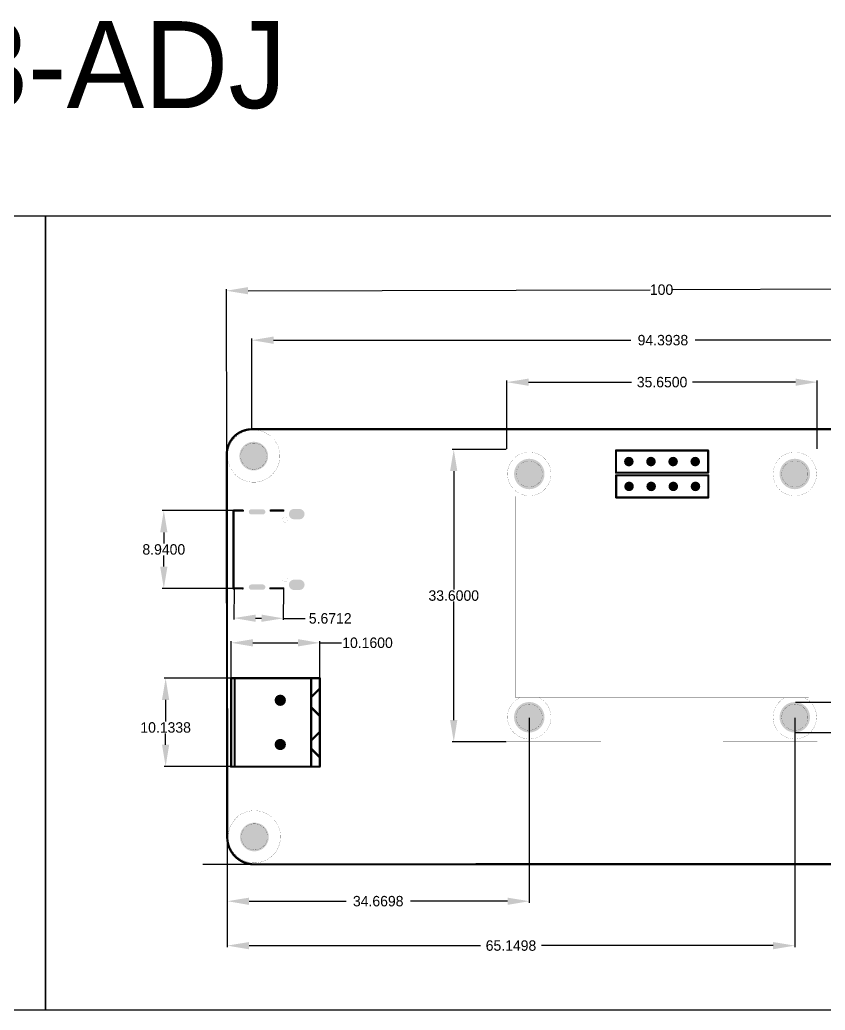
# Model space of a CAD drawing. Header units: inches. Extents: x -321 to 314, y 1 to 115.
# Drawn here: x 163.7 to 256.2, y 1.2 to 115 of the extents above; entities that cross this region are included whole.
import ezdxf

# ---------------------------------------------------------------- set-up
doc = ezdxf.new("R2010")
doc.units = ezdxf.units.IN
for name, color, linetype in [('Mechanical1', 6, 'Continuous'), ('PadHoleLayer', 156, 'Continuous'), ('TopOverlay', 2, 'Continuous')]:
    doc.layers.add(name, color=color, linetype=linetype)
doc.dimstyles.get("Standard").update_dxf_attribs({"dimtxt": 0.18, "dimasz": 0.18, "dimexe": 0.18, "dimexo": 0.0625, "dimgap": 0.09, "dimtad": 0, "dimtih": 1, "dimtoh": 1, "dimdec": 4, "dimzin": 0, "dimdsep": 46, "dimtxsty": 'Standard', "dimcen": 0.09, "dimadec": 0, "dimazin": 0, "dimtfac": 1, "dimtdec": 4, "dimtofl": 0, "dimtmove": 0, "dimatfit": 3, "dimfxl": 1, "dimtolj": 1, "dimtzin": 0, "dimarcsym": 0})

# ---------------------------------------------------------------- blocks, each defined once
blk = doc.blocks.new('KH_2_54FH_1X4P_H8_5_32')
at = {"layer": 'PadHoleLayer'}
h = blk.add_hatch(color=156, dxfattribs=at)
edge = h.paths.add_edge_path()
edge.add_arc((0, 0.03), 0.55, 0, 360)
h = blk.add_hatch(color=156, dxfattribs=at)
edge = h.paths.add_edge_path()
edge.add_arc((2.54, 0.03), 0.55, 0, 360)
h = blk.add_hatch(color=156, dxfattribs=at)
edge = h.paths.add_edge_path()
edge.add_arc((5.08, 0.03), 0.55, 0, 360)
h = blk.add_hatch(color=156, dxfattribs=at)
edge = h.paths.add_edge_path()
edge.add_arc((7.62, 0.03), 0.55, 0, 360)
at = {"layer": 'TopOverlay'}
for points in [[(-1.48, 1.3, 0.254, 0.254, 0), (-1.48, -1.24, 0.254, 0.254, 0)], [(9.1, 1.3, 0.254, 0.254, 0), (-1.48, 1.3, 0.254, 0.254, 0)], [(9.1, 1.3, 0.254, 0.254, 0), (9.1, -1.24, 0.254, 0.254, 0)], [(9.1, -1.24, 0.254, 0.254, 0), (-1.48, -1.24, 0.254, 0.254, 0)]]:
    blk.add_lwpolyline(points, format="xyseb", dxfattribs=at)
for points in [[(-1.54, 1.3, 0.127, 0.127, 1), (-1.42, 1.3, 0.127, 0.127, 1)], [(-1.54, 1.3, 0.127, 0.127, 1), (-1.42, 1.3, 0.127, 0.127, 1)], [(9.04, 1.3, 0.127, 0.127, 1), (9.16, 1.3, 0.127, 0.127, 1)], [(9.04, 1.3, 0.127, 0.127, 1), (9.16, 1.3, 0.127, 0.127, 1)], [(-1.54, -1.24, 0.127, 0.127, 1), (-1.42, -1.24, 0.127, 0.127, 1)], [(-1.54, -1.24, 0.127, 0.127, 1), (-1.42, -1.24, 0.127, 0.127, 1)], [(9.04, -1.24, 0.127, 0.127, 1), (9.16, -1.24, 0.127, 0.127, 1)], [(9.04, -1.24, 0.127, 0.127, 1), (9.16, -1.24, 0.127, 0.127, 1)]]:
    blk.add_lwpolyline(points, format="xyseb", close=True, dxfattribs=at)
blk = doc.blocks.new('WJ500V_5_08_2P_34')
at = {"layer": 'PadHoleLayer'}
h = blk.add_hatch(color=156, dxfattribs=at)
edge = h.paths.add_edge_path()
edge.add_arc((-2.35, -0.62), 0.65, 0, 360)
h = blk.add_hatch(color=156, dxfattribs=at)
edge = h.paths.add_edge_path()
edge.add_arc((2.73, -0.62), 0.65, 0, 360)
at = {"layer": 'TopOverlay'}
for points in [[(-4.89, 5.02, 0.254, 0.254, 0), (-4.89, -5.14, 0.254, 0.254, 0)], [(-4.88, 4.62, 0.254, 0.254, 0), (5.27, 4.62, 0.254, 0.254, 0)], [(-4.87, 5.01, 0.254, 0.254, 0), (5.27, 5.01, 0.254, 0.254, 0)], [(5.27, 5.01, 0.254, 0.254, 0), (5.27, -5.15, 0.254, 0.254, 0)], [(-4.85, -4.16, 0.254, 0.254, 0), (5.27, -4.16, 0.254, 0.254, 0)], [(-2.82, -4.16, 0.254, 0.254, 0), (-3.78, -5.12, 0.254, 0.254, 0)], [(-1.89, -4.16, 0.254, 0.254, 0), (-0.93, -5.12, 0.254, 0.254, 0)], [(1.9, -4.18, 0.254, 0.254, 0), (0.94, -5.14, 0.254, 0.254, 0)], [(3.09, -4.18, 0.254, 0.254, 0), (4.05, -5.14, 0.254, 0.254, 0)], [(-4.87, -5.15, 0.254, 0.254, 0), (5.27, -5.15, 0.254, 0.254, 0)]]:
    blk.add_lwpolyline(points, format="xyseb", dxfattribs=at)
for points in [[(-4.96, 5.02, 0.127, 0.127, 1), (-4.83, 5.02, 0.127, 0.127, 1)], [(-4.94, 4.62, 0.127, 0.127, 1), (-4.81, 4.62, 0.127, 0.127, 1)], [(-4.93, 5.01, 0.127, 0.127, 1), (-4.8, 5.01, 0.127, 0.127, 1)], [(5.2, 5.01, 0.127, 0.127, 1), (5.33, 5.01, 0.127, 0.127, 1)], [(5.2, 5.01, 0.127, 0.127, 1), (5.33, 5.01, 0.127, 0.127, 1)], [(5.2, 4.62, 0.127, 0.127, 1), (5.33, 4.62, 0.127, 0.127, 1)], [(-4.91, -4.16, 0.127, 0.127, 1), (-4.79, -4.16, 0.127, 0.127, 1)], [(-2.89, -4.16, 0.127, 0.127, 1), (-2.76, -4.16, 0.127, 0.127, 1)], [(-1.96, -4.16, 0.127, 0.127, 1), (-1.83, -4.16, 0.127, 0.127, 1)], [(1.83, -4.18, 0.127, 0.127, 1), (1.96, -4.18, 0.127, 0.127, 1)], [(3.02, -4.18, 0.127, 0.127, 1), (3.15, -4.18, 0.127, 0.127, 1)], [(5.2, -4.16, 0.127, 0.127, 1), (5.33, -4.16, 0.127, 0.127, 1)], [(-4.96, -5.14, 0.127, 0.127, 1), (-4.83, -5.14, 0.127, 0.127, 1)], [(-4.93, -5.15, 0.127, 0.127, 1), (-4.8, -5.15, 0.127, 0.127, 1)], [(-3.85, -5.12, 0.127, 0.127, 1), (-3.72, -5.12, 0.127, 0.127, 1)], [(-1, -5.12, 0.127, 0.127, 1), (-0.87, -5.12, 0.127, 0.127, 1)], [(0.87, -5.14, 0.127, 0.127, 1), (1, -5.14, 0.127, 0.127, 1)], [(3.98, -5.14, 0.127, 0.127, 1), (4.11, -5.14, 0.127, 0.127, 1)], [(5.2, -5.15, 0.127, 0.127, 1), (5.33, -5.15, 0.127, 0.127, 1)], [(5.2, -5.15, 0.127, 0.127, 1), (5.33, -5.15, 0.127, 0.127, 1)]]:
    blk.add_lwpolyline(points, format="xyseb", close=True, dxfattribs=at)
blk = doc.blocks.new('TYPE_C_24P_QT_143_36')
at = {"layer": 'PadHoleLayer'}
h = blk.add_hatch(color=156, dxfattribs=at)
edge = h.paths.add_edge_path()
edge.add_arc((-4.06, 3.26), 0.6, 180, 360)
edge.add_line((-3.46, 3.26), (-3.46, 3.86))
edge.add_arc((-4.06, 3.86), 0.6, 0, 180)
edge.add_line((-4.66, 3.86), (-4.66, 3.26))
h = blk.add_hatch(color=156, dxfattribs=at)
edge = h.paths.add_edge_path()
edge.add_arc((4.06, 3.26), 0.6, 180, 360)
edge.add_line((4.66, 3.26), (4.66, 3.86))
edge.add_arc((4.06, 3.86), 0.6, 0, 180)
edge.add_line((3.46, 3.86), (3.46, 3.26))
h = blk.add_hatch(color=156, dxfattribs=at)
edge = h.paths.add_edge_path()
edge.add_arc((-4.32, -1.64), 0.3, 180, 360)
edge.add_line((-4.02, -1.64), (-4.02, -0.34))
edge.add_arc((-4.32, -0.34), 0.3, 0, 180)
edge.add_line((-4.62, -0.34), (-4.62, -1.64))
h = blk.add_hatch(color=156, dxfattribs=at)
edge = h.paths.add_edge_path()
edge.add_arc((4.32, -1.64), 0.3, 180, 360)
edge.add_line((4.62, -1.64), (4.62, -0.34))
edge.add_arc((4.32, -0.34), 0.3, 0, 180)
edge.add_line((4.02, -0.34), (4.02, -1.64))
at = {"layer": 'Mechanical1'}
for points in [[(-3.12, 2.21, 0.00508, 0.00508, 1), (-3.67, 2.21, 0.00508, 0.00508, 1)], [(3.68, 2.21, 0.00508, 0.00508, 1), (3.13, 2.21, 0.00508, 0.00508, 1)], [(-3.67, 2.21, 0.00254, 0.00254, 1), (-3.67, 2.21, 0.00254, 0.00254, 1)], [(-3.12, 2.21, 0.00254, 0.00254, 1), (-3.12, 2.21, 0.00254, 0.00254, 1)], [(3.13, 2.21, 0.00254, 0.00254, 1), (3.13, 2.21, 0.00254, 0.00254, 1)], [(3.68, 2.21, 0.00254, 0.00254, 1), (3.68, 2.21, 0.00254, 0.00254, 1)]]:
    blk.add_lwpolyline(points, format="xyseb", close=True, dxfattribs=at)
at = {"layer": 'TopOverlay'}
for points in [[(-4.47, 0.56, 0.254, 0.254, 0), (-4.47, 2.03, 0.254, 0.254, 0)], [(4.47, 0.53, 0.254, 0.254, 0), (4.47, 2.03, 0.254, 0.254, 0)], [(-4.47, -3.7, 0.254, 0.254, 0), (-4.47, -2.62, 0.254, 0.254, 0)], [(4.47, -3.7, 0.254, 0.254, 0), (4.47, -2.64, 0.254, 0.254, 0)], [(4.47, -3.7, 0.254, 0.254, 0), (-4.47, -3.7, 0.254, 0.254, 0)]]:
    blk.add_lwpolyline(points, format="xyseb", dxfattribs=at)
for points in [[(-4.53, 2.03, 0.127, 0.127, 1), (-4.41, 2.03, 0.127, 0.127, 1)], [(4.41, 2.03, 0.127, 0.127, 1), (4.53, 2.03, 0.127, 0.127, 1)], [(-4.53, 0.56, 0.127, 0.127, 1), (-4.41, 0.56, 0.127, 0.127, 1)], [(4.41, 0.53, 0.127, 0.127, 1), (4.53, 0.53, 0.127, 0.127, 1)], [(-4.53, -2.62, 0.127, 0.127, 1), (-4.4, -2.62, 0.127, 0.127, 1)], [(4.41, -2.64, 0.127, 0.127, 1), (4.54, -2.64, 0.127, 0.127, 1)], [(-4.53, -3.7, 0.127, 0.127, 1), (-4.4, -3.7, 0.127, 0.127, 1)], [(-4.53, -3.7, 0.127, 0.127, 1), (-4.4, -3.7, 0.127, 0.127, 1)], [(4.41, -3.7, 0.127, 0.127, 1), (4.54, -3.7, 0.127, 0.127, 1)], [(4.41, -3.7, 0.127, 0.127, 1), (4.54, -3.7, 0.127, 0.127, 1)]]:
    blk.add_lwpolyline(points, format="xyseb", close=True, dxfattribs=at)
blk = doc.blocks.new('KH_2_54FH_1X4P_H8_5_63')
at = {"layer": 'PadHoleLayer'}
h = blk.add_hatch(color=156, dxfattribs=at)
edge = h.paths.add_edge_path()
edge.add_arc((0, 0.03), 0.55, 0, 360)
h = blk.add_hatch(color=156, dxfattribs=at)
edge = h.paths.add_edge_path()
edge.add_arc((2.54, 0.03), 0.55, 0, 360)
h = blk.add_hatch(color=156, dxfattribs=at)
edge = h.paths.add_edge_path()
edge.add_arc((5.08, 0.03), 0.55, 0, 360)
h = blk.add_hatch(color=156, dxfattribs=at)
edge = h.paths.add_edge_path()
edge.add_arc((7.62, 0.03), 0.55, 0, 360)
at = {"layer": 'TopOverlay'}
for points in [[(9.1, 1.3, 0.254, 0.254, 0), (-1.48, 1.3, 0.254, 0.254, 0)], [(-1.48, 1.3, 0.254, 0.254, 0), (-1.48, -1.24, 0.254, 0.254, 0)], [(9.1, 1.3, 0.254, 0.254, 0), (9.1, -1.24, 0.254, 0.254, 0)], [(9.1, -1.24, 0.254, 0.254, 0), (-1.48, -1.24, 0.254, 0.254, 0)]]:
    blk.add_lwpolyline(points, format="xyseb", dxfattribs=at)
for points in [[(-1.54, 1.3, 0.127, 0.127, 1), (-1.42, 1.3, 0.127, 0.127, 1)], [(-1.54, 1.3, 0.127, 0.127, 1), (-1.42, 1.3, 0.127, 0.127, 1)], [(9.04, 1.3, 0.127, 0.127, 1), (9.16, 1.3, 0.127, 0.127, 1)], [(9.04, 1.3, 0.127, 0.127, 1), (9.16, 1.3, 0.127, 0.127, 1)], [(-1.54, -1.24, 0.127, 0.127, 1), (-1.42, -1.24, 0.127, 0.127, 1)], [(-1.54, -1.24, 0.127, 0.127, 1), (-1.42, -1.24, 0.127, 0.127, 1)], [(9.04, -1.24, 0.127, 0.127, 1), (9.16, -1.24, 0.127, 0.127, 1)], [(9.04, -1.24, 0.127, 0.127, 1), (9.16, -1.24, 0.127, 0.127, 1)]]:
    blk.add_lwpolyline(points, format="xyseb", close=True, dxfattribs=at)
blk = doc.blocks.new('*D126')
at = {"color": 0, "lineweight": -2, "ltscale": 5, "transparency": 16777216}
for p, q in [((219.6, 65.69), (219.6, 73.53)), ((222.1, 73.35), (233.94, 73.35)), ((252.75, 73.35), (240.92, 73.35)), ((255.25, 65.69), (255.25, 73.53))]:
    blk.add_line(p, q, dxfattribs=at)
at = {"color": 0, "ltscale": 5, "transparency": 16777216}
for points in [[(222.1, 73.76), (222.1, 72.93), (219.6, 73.35)], [(252.75, 73.76), (252.75, 72.93), (255.25, 73.35)]]:
    blk.add_solid(points, dxfattribs=at)
at = {"layer": 'Defpoints', "color": 0, "ltscale": 5, "transparency": 16777216}
for p in [(255.25, 73.35), (219.6, 65.63), (255.25, 65.63)]:
    blk.add_point(p, dxfattribs=at)
at = {"color": 0, "ltscale": 5, "transparency": 16777216, "insert": (237.43, 73.35), "char_height": 1.2, "attachment_point": 5}
blk.add_mtext('\\A1;35.6500', dxfattribs=at)
blk = doc.blocks.new('*D127')
at = {"color": 0, "lineweight": -2, "ltscale": 5, "transparency": 16777216}
for p, q in [((219.54, 65.63), (213.34, 65.63)), ((213.52, 63.13), (213.52, 49.52)), ((213.52, 34.53), (213.52, 48.14)), ((219.54, 32.03), (213.34, 32.03))]:
    blk.add_line(p, q, dxfattribs=at)
at = {"color": 0, "ltscale": 5, "transparency": 16777216}
for points in [[(213.1, 63.13), (213.93, 63.13), (213.52, 65.63)], [(213.1, 34.53), (213.93, 34.53), (213.52, 32.03)]]:
    blk.add_solid(points, dxfattribs=at)
at = {"layer": 'Defpoints', "color": 0, "ltscale": 5, "transparency": 16777216}
for p in [(213.52, 65.63), (219.6, 65.63), (219.6, 32.03)]:
    blk.add_point(p, dxfattribs=at)
at = {"color": 0, "ltscale": 5, "transparency": 16777216, "insert": (213.52, 48.83), "char_height": 1.2, "attachment_point": 5}
blk.add_mtext('\\A1;33.6000', dxfattribs=at)
blk = doc.blocks.new('*D128')
at = {"color": 0, "lineweight": -2, "ltscale": 5, "transparency": 16777216}
for p, q in [((190.34, 68), (190.34, 78.35)), ((192.84, 78.17), (233.84, 78.17)), ((282.23, 78.18), (241.22, 78.17)), ((284.73, 68.01), (284.73, 78.36))]:
    blk.add_line(p, q, dxfattribs=at)
at = {"color": 0, "ltscale": 5, "transparency": 16777216}
for points in [[(192.84, 78.59), (192.84, 77.75), (190.34, 78.17)], [(282.23, 78.59), (282.23, 77.76), (284.73, 78.18)]]:
    blk.add_solid(points, dxfattribs=at)
at = {"layer": 'Defpoints', "color": 0, "ltscale": 5, "transparency": 16777216}
for p in [(284.73, 78.18), (190.34, 67.94), (284.73, 67.95)]:
    blk.add_point(p, dxfattribs=at)
at = {"color": 0, "ltscale": 5, "transparency": 16777216, "insert": (237.53, 78.17), "char_height": 1.2, "attachment_point": 5}
blk.add_mtext('\\A1;94.3938', dxfattribs=at)
blk = doc.blocks.new('*D129')
at = {"color": 0, "lineweight": -2, "ltscale": 5, "transparency": 16777216}
for p, q in [((287.37, 65.37), (287.32, 84.27)), ((187.47, 65.13), (187.42, 84.03)), ((189.92, 83.85), (236.08, 83.96)), ((284.82, 84.08), (238.66, 83.97))]:
    blk.add_line(p, q, dxfattribs=at)
at = {"color": 0, "ltscale": 5, "transparency": 16777216}
for points in [[(189.92, 84.27), (189.92, 83.44), (187.42, 83.85)], [(284.82, 84.5), (284.82, 83.67), (287.32, 84.09)]]:
    blk.add_solid(points, dxfattribs=at)
at = {"layer": 'Defpoints', "color": 0, "ltscale": 5, "transparency": 16777216}
for p in [(187.42, 83.85), (187.47, 65.07), (287.37, 65.31)]:
    blk.add_point(p, dxfattribs=at)
at = {"color": 0, "ltscale": 5, "transparency": 16777216, "insert": (237.37, 83.97), "char_height": 1.2, "attachment_point": 5}
blk.add_mtext('\\A1;100', dxfattribs=at)
blk = doc.blocks.new('*D137')
at = {"color": 0, "lineweight": -2, "transparency": 16777216}
for p, q in [((187.97, 39.41), (187.97, 43.59)), ((190.47, 43.41), (195.63, 43.41)), ((198.13, 39.41), (198.13, 43.59)), ((198.13, 43.41), (200.63, 43.41))]:
    blk.add_line(p, q, dxfattribs=at)
at = {"color": 0, "transparency": 16777216}
for points in [[(190.47, 43.83), (190.47, 42.99), (187.97, 43.41)], [(195.63, 43.83), (195.63, 42.99), (198.13, 43.41)]]:
    blk.add_solid(points, dxfattribs=at)
at = {"layer": 'Defpoints', "color": 0, "transparency": 16777216}
for p in [(198.13, 43.41), (187.97, 39.35), (198.13, 39.35)]:
    blk.add_point(p, dxfattribs=at)
at = {"color": 0, "transparency": 16777216, "insert": (203.62, 43.41), "char_height": 1.2, "attachment_point": 5}
blk.add_mtext('\\A1;10.1600', dxfattribs=at)
blk = doc.blocks.new('*D138')
at = {"color": 0, "lineweight": -2, "transparency": 16777216}
for p, q in [((188.3, 49.62), (188.28, 46.07)), ((193.97, 49.6), (193.95, 46.04)), ((190.78, 46.24), (191.45, 46.24)), ((193.95, 46.22), (196.45, 46.21))]:
    blk.add_line(p, q, dxfattribs=at)
at = {"color": 0, "transparency": 16777216}
for points in [[(190.78, 46.65), (190.78, 45.82), (188.28, 46.25)], [(191.46, 46.65), (191.45, 45.82), (193.95, 46.22)]]:
    blk.add_solid(points, dxfattribs=at)
at = {"layer": 'Defpoints', "color": 0, "transparency": 16777216}
for p in [(188.3, 49.69), (193.97, 49.66), (193.95, 46.22)]:
    blk.add_point(p, dxfattribs=at)
at = {"color": 0, "transparency": 16777216, "insert": (199.34, 46.21), "char_height": 1.2, "attachment_point": 5}
blk.add_mtext('\\A1;5.6712', dxfattribs=at)
blk = doc.blocks.new('*D139')
at = {"color": 0, "lineweight": -2, "ltscale": 5, "transparency": 16777216}
for p, q in [((188.18, 58.6), (180.06, 58.6)), ((180.24, 56.1), (180.24, 54.82)), ((180.24, 52.16), (180.24, 53.44)), ((188.18, 49.66), (180.06, 49.66))]:
    blk.add_line(p, q, dxfattribs=at)
at = {"color": 0, "ltscale": 5, "transparency": 16777216}
for points in [[(179.82, 56.1), (180.66, 56.1), (180.24, 58.6)], [(179.82, 52.16), (180.66, 52.16), (180.24, 49.66)]]:
    blk.add_solid(points, dxfattribs=at)
at = {"layer": 'Defpoints', "color": 0, "ltscale": 5, "transparency": 16777216}
for p in [(180.24, 58.6), (188.24, 58.6), (188.24, 49.66)]:
    blk.add_point(p, dxfattribs=at)
at = {"color": 0, "ltscale": 5, "transparency": 16777216, "insert": (180.24, 54.13), "char_height": 1.2, "attachment_point": 5}
blk.add_mtext('\\A1;8.9400', dxfattribs=at)
blk = doc.blocks.new('*D140')
at = {"color": 0, "lineweight": -2, "ltscale": 5, "transparency": 16777216}
for p, q in [((222.19, 34.8), (222.19, 13.55)), ((187.52, 17.9), (187.52, 13.55)), ((190.02, 13.73), (201.16, 13.73)), ((219.69, 13.73), (208.54, 13.73))]:
    blk.add_line(p, q, dxfattribs=at)
at = {"color": 0, "ltscale": 5, "transparency": 16777216}
for points in [[(190.02, 14.14), (190.02, 13.31), (187.52, 13.73)], [(219.69, 14.14), (219.69, 13.31), (222.19, 13.73)]]:
    blk.add_solid(points, dxfattribs=at)
at = {"layer": 'Defpoints', "color": 0, "ltscale": 5, "transparency": 16777216}
for p in [(222.19, 34.86), (187.52, 17.96), (222.19, 13.73)]:
    blk.add_point(p, dxfattribs=at)
at = {"color": 0, "ltscale": 5, "transparency": 16777216, "insert": (204.85, 13.73), "char_height": 1.2, "attachment_point": 5}
blk.add_mtext('\\A1;34.6698', dxfattribs=at)
blk = doc.blocks.new('*D141')
at = {"color": 0, "lineweight": -2, "ltscale": 5, "transparency": 16777216}
for p, q in [((252.67, 34.8), (252.67, 8.45)), ((187.52, 17.9), (187.52, 8.45)), ((190.02, 8.63), (216.6, 8.63)), ((250.17, 8.63), (223.58, 8.63))]:
    blk.add_line(p, q, dxfattribs=at)
at = {"color": 0, "ltscale": 5, "transparency": 16777216}
for points in [[(190.02, 9.04), (190.02, 8.21), (187.52, 8.63)], [(250.17, 9.04), (250.17, 8.21), (252.67, 8.63)]]:
    blk.add_solid(points, dxfattribs=at)
at = {"layer": 'Defpoints', "color": 0, "ltscale": 5, "transparency": 16777216}
for p in [(252.67, 34.86), (187.52, 17.96), (252.67, 8.63)]:
    blk.add_point(p, dxfattribs=at)
at = {"color": 0, "ltscale": 5, "transparency": 16777216, "insert": (220.09, 8.63), "char_height": 1.2, "attachment_point": 5}
blk.add_mtext('\\A1;65.1498', dxfattribs=at)
blk = doc.blocks.new('*D142')
at = {"color": 0, "lineweight": -2, "transparency": 16777216}
for p, q in [((259.55, 39.11), (259.55, 41.61)), ((252.73, 36.61), (259.73, 36.61)), ((252.73, 33.11), (259.73, 33.11)), ((259.55, 30.61), (259.55, 28.11))]:
    blk.add_line(p, q, dxfattribs=at)
at = {"color": 0, "transparency": 16777216}
for points in [[(259.13, 39.11), (259.96, 39.11), (259.55, 36.61)], [(259.13, 30.61), (259.96, 30.61), (259.55, 33.11)]]:
    blk.add_solid(points, dxfattribs=at)
at = {"layer": 'Defpoints', "color": 0, "transparency": 16777216}
for p in [(252.67, 36.61), (252.67, 33.11), (259.55, 33.11)]:
    blk.add_point(p, dxfattribs=at)
at = {"color": 0, "transparency": 16777216, "insert": (259.55, 34.86), "char_height": 1.2, "attachment_point": 5}
blk.add_mtext('\\A1;3.5000', dxfattribs=at)
blk = doc.blocks.new('*D143')
at = {"color": 0, "lineweight": -2, "ltscale": 5, "transparency": 16777216}
for p, q in [((187.91, 39.35), (180.27, 39.35)), ((180.45, 36.85), (180.45, 34.37)), ((180.45, 31.71), (180.45, 32.99)), ((187.91, 29.21), (180.27, 29.21))]:
    blk.add_line(p, q, dxfattribs=at)
at = {"color": 0, "ltscale": 5, "transparency": 16777216}
for points in [[(180.03, 36.85), (180.86, 36.85), (180.45, 39.35)], [(180.03, 31.71), (180.86, 31.71), (180.45, 29.21)]]:
    blk.add_solid(points, dxfattribs=at)
at = {"layer": 'Defpoints', "color": 0, "ltscale": 5, "transparency": 16777216}
for p in [(180.45, 39.35), (187.97, 39.35), (187.97, 29.21)]:
    blk.add_point(p, dxfattribs=at)
at = {"color": 0, "ltscale": 5, "transparency": 16777216, "insert": (180.45, 33.68), "char_height": 1.2, "attachment_point": 5}
blk.add_mtext('\\A1;10.1338', dxfattribs=at)

msp = doc.modelspace()

# ---------------------------------------------------------------- hatches: boundary and pattern name
at = {"layer": 'PadHoleLayer'}
h = msp.add_hatch(color=156, dxfattribs=at)
edge = h.paths.add_edge_path()
edge.add_arc((190.56198, 64.85681), 1.65, 0, 360)
h = msp.add_hatch(color=156, dxfattribs=at)
edge = h.paths.add_edge_path()
edge.add_arc((222.18697, 62.80181), 1.75, 0, 360)
h = msp.add_hatch(color=156, dxfattribs=at)
edge = h.paths.add_edge_path()
edge.add_arc((252.66697, 62.80181), 1.75, 0, 360)
h = msp.add_hatch(color=156, dxfattribs=at)
edge = h.paths.add_edge_path()
edge.add_arc((222.18697, 34.86181), 1.75, 0, 360)
h = msp.add_hatch(color=156, dxfattribs=at)
edge = h.paths.add_edge_path()
edge.add_arc((252.66697, 34.86181), 1.75, 0, 360)
h = msp.add_hatch(color=156, dxfattribs=at)
edge = h.paths.add_edge_path()
edge.add_arc((190.63697, 21.10681), 1.65, 0, 360)

# ---------------------------------------------------------------- linework, layer by layer
for p, q in [((187.51717, 21.07209), (187.51717, 15.92008)), ((190.62816, 17.9611), (184.7145, 17.9611))]:
    msp.add_line(p, q)
for points in [[(166.65424, 1.21286), (19.61433, 1.21286), (19.61433, 92.4508), (166.65424, 92.4508)], [(313.69415, 1.21286), (166.65424, 1.21286), (166.65424, 92.4508), (313.69415, 92.4508)]]:
    msp.add_lwpolyline(points, close=True)
at = {"layer": 'Mechanical1'}
for points in [[(187.46684, 65.06899, 0.254, 0.254, -0.414213322), (190.3376, 67.93975, 0.254, 0.254, 0)], [(190.3376, 67.93975, 0.254, 0.254, 0), (284.73141, 67.9468, 0.254, 0.254, 0)], [(198.66197, 67.95681, 0.254, 0.254, 0), (198.67198, 67.9468, 0.254, 0.254, 0)], [(187.46684, 65.06899, 0.254, 0.254, 0), (187.51717, 21.07209, 0.254, 0.254, 0)], [(219.60197, 32.03181, 0.0127, 0.0127, 0), (219.60197, 65.63181, 0.0127, 0.0127, 0)], [(219.60197, 65.63181, 0.0127, 0.0127, 0), (255.25197, 65.63181, 0.0127, 0.0127, 0)], [(255.25197, 32.03181, 0.0127, 0.0127, 0), (255.25197, 65.63181, 0.0127, 0.0127, 0)], [(233.31697, 64.53181, 0.0127, 0.0127, 0), (233.88266, 63.96612, 0.0127, 0.0127, 0)], [(233.31697, 64.53181, 0.0127, 0.0127, 0), (233.91697, 64.53181, 0.0127, 0.0127, 0)], [(233.31697, 64.53181, 0.0127, 0.0127, 0), (233.51697, 64.33181, 0.0127, 0.0127, 0)], [(233.31697, 63.93181, 0.0127, 0.0127, 0), (233.31697, 64.53181, 0.0127, 0.0127, 0)], [(233.31697, 63.93181, 0.0127, 0.0127, 0), (233.51697, 64.13181, 0.0127, 0.0127, 0)], [(233.31697, 63.93181, 0.0127, 0.0127, 0), (233.91697, 63.93181, 0.0127, 0.0127, 0)], [(233.35129, 63.96612, 0.0127, 0.0127, 0), (233.91697, 64.53181, 0.0127, 0.0127, 0)], [(233.51697, 64.33181, 0.0127, 0.0127, 0), (233.71697, 64.33181, 0.0127, 0.0127, 0)], [(233.51697, 64.13181, 0.0127, 0.0127, 0), (233.51697, 64.33181, 0.0127, 0.0127, 0)], [(233.51697, 64.13181, 0.0127, 0.0127, 0), (233.71697, 64.13181, 0.0127, 0.0127, 0)], [(233.71697, 64.13181, 0.0127, 0.0127, 0), (233.71697, 64.33181, 0.0127, 0.0127, 0)], [(233.71697, 64.13181, 0.0127, 0.0127, 0), (233.91697, 63.93181, 0.0127, 0.0127, 0)], [(233.91697, 63.93181, 0.0127, 0.0127, 0), (233.91697, 64.53181, 0.0127, 0.0127, 0)], [(235.85697, 63.93181, 0.0127, 0.0127, 0), (235.85697, 64.53181, 0.0127, 0.0127, 0)], [(235.85697, 64.53181, 0.0127, 0.0127, 0), (236.05697, 64.33181, 0.0127, 0.0127, 0)], [(235.85697, 64.53181, 0.0127, 0.0127, 0), (236.45697, 64.53181, 0.0127, 0.0127, 0)], [(235.85697, 63.93181, 0.0127, 0.0127, 0), (236.05697, 64.13181, 0.0127, 0.0127, 0)], [(235.85697, 63.93181, 0.0127, 0.0127, 0), (236.45697, 63.93181, 0.0127, 0.0127, 0)], [(236.05697, 64.13181, 0.0127, 0.0127, 0), (236.05697, 64.33181, 0.0127, 0.0127, 0)], [(236.05697, 64.33181, 0.0127, 0.0127, 0), (236.25697, 64.33181, 0.0127, 0.0127, 0)], [(236.05697, 64.13181, 0.0127, 0.0127, 0), (236.25697, 64.13181, 0.0127, 0.0127, 0)], [(236.25697, 64.33181, 0.0127, 0.0127, 0), (236.45697, 64.53181, 0.0127, 0.0127, 0)], [(236.25697, 64.13181, 0.0127, 0.0127, 0), (236.25697, 64.33181, 0.0127, 0.0127, 0)], [(236.25697, 64.13181, 0.0127, 0.0127, 0), (236.45697, 63.93181, 0.0127, 0.0127, 0)], [(236.45697, 63.93181, 0.0127, 0.0127, 0), (236.45697, 64.53181, 0.0127, 0.0127, 0)], [(238.39697, 64.53181, 0.0127, 0.0127, 0), (238.59697, 64.33181, 0.0127, 0.0127, 0)], [(238.39697, 64.53181, 0.0127, 0.0127, 0), (238.99697, 64.53181, 0.0127, 0.0127, 0)], [(238.39697, 63.93181, 0.0127, 0.0127, 0), (238.39697, 64.53181, 0.0127, 0.0127, 0)], [(238.39697, 63.93181, 0.0127, 0.0127, 0), (238.59697, 64.13181, 0.0127, 0.0127, 0)], [(238.39697, 63.93181, 0.0127, 0.0127, 0), (238.99697, 63.93181, 0.0127, 0.0127, 0)], [(238.59697, 64.33181, 0.0127, 0.0127, 0), (238.79697, 64.33181, 0.0127, 0.0127, 0)], [(238.59697, 64.13181, 0.0127, 0.0127, 0), (238.59697, 64.33181, 0.0127, 0.0127, 0)], [(238.59697, 64.13181, 0.0127, 0.0127, 0), (238.79697, 64.13181, 0.0127, 0.0127, 0)], [(238.79697, 64.33181, 0.0127, 0.0127, 0), (238.99697, 64.53181, 0.0127, 0.0127, 0)], [(238.79697, 64.13181, 0.0127, 0.0127, 0), (238.79697, 64.33181, 0.0127, 0.0127, 0)], [(238.79697, 64.13181, 0.0127, 0.0127, 0), (238.99697, 63.93181, 0.0127, 0.0127, 0)], [(238.99697, 63.93181, 0.0127, 0.0127, 0), (238.99697, 64.53181, 0.0127, 0.0127, 0)], [(240.93697, 64.53181, 0.0127, 0.0127, 0), (241.13697, 64.33181, 0.0127, 0.0127, 0)], [(240.93697, 64.53181, 0.0127, 0.0127, 0), (241.53697, 64.53181, 0.0127, 0.0127, 0)], [(240.93697, 63.93181, 0.0127, 0.0127, 0), (240.93697, 64.53181, 0.0127, 0.0127, 0)], [(240.93697, 63.93181, 0.0127, 0.0127, 0), (241.13697, 64.13181, 0.0127, 0.0127, 0)], [(240.93697, 63.93181, 0.0127, 0.0127, 0), (241.53697, 63.93181, 0.0127, 0.0127, 0)], [(241.13697, 64.33181, 0.0127, 0.0127, 0), (241.33697, 64.33181, 0.0127, 0.0127, 0)], [(241.13697, 64.13181, 0.0127, 0.0127, 0), (241.13697, 64.33181, 0.0127, 0.0127, 0)], [(241.13697, 64.13181, 0.0127, 0.0127, 0), (241.33697, 64.13181, 0.0127, 0.0127, 0)], [(241.33697, 64.33181, 0.0127, 0.0127, 0), (241.53697, 64.53181, 0.0127, 0.0127, 0)], [(241.33697, 64.13181, 0.0127, 0.0127, 0), (241.33697, 64.33181, 0.0127, 0.0127, 0)], [(241.33697, 64.13181, 0.0127, 0.0127, 0), (241.53697, 63.93181, 0.0127, 0.0127, 0)], [(241.53697, 63.93181, 0.0127, 0.0127, 0), (241.53697, 64.53181, 0.0127, 0.0127, 0)], [(220.60197, 37.13181, 0.0127, 0.0127, 0), (220.60197, 60.23181, 0.0127, 0.0127, 0)], [(220.60197, 60.23181, 0.0127, 0.0127, 0), (254.25197, 60.23181, 0.0127, 0.0127, 0)], [(254.25197, 37.13181, 0.0127, 0.0127, 0), (254.25197, 60.23181, 0.0127, 0.0127, 0)], [(224.68697, 34.86181, 0.0127, 0.0127, -1.827112939), (221.13955, 37.13181, 0.0127, 0.0127, 0)], [(220.60197, 37.13181, 0.0127, 0.0127, 0), (254.25197, 37.13181, 0.0127, 0.0127, 0)], [(223.2344, 37.13181, 0.0127, 0.0127, -0.29256452), (224.68697, 34.86181, 0.0127, 0.0127, 0)], [(231.42697, 36.28181, 0.0127, 0.0127, 0), (231.42697, 37.13181, 0.0127, 0.0127, 0)], [(243.42697, 36.28181, 0.0127, 0.0127, 0), (243.42697, 37.13181, 0.0127, 0.0127, 0)], [(255.16697, 34.86181, 0.0127, 0.0127, -1.827112939), (251.61955, 37.13181, 0.0127, 0.0127, 0)], [(253.7144, 37.13181, 0.0127, 0.0127, -0.29256452), (255.16697, 34.86181, 0.0127, 0.0127, 0)], [(230.42697, 32.03181, 0.0127, 0.0127, 0), (230.42697, 35.78181, 0.0127, 0.0127, 0)], [(230.42697, 35.78181, 0.0127, 0.0127, 0), (231.42697, 35.78181, 0.0127, 0.0127, 0)], [(231.42697, 35.23181, 0.0127, 0.0127, 0), (231.42697, 36.28181, 0.0127, 0.0127, 0)], [(243.42697, 35.23181, 0.0127, 0.0127, 0), (243.42697, 36.28181, 0.0127, 0.0127, 0)], [(243.42697, 35.78181, 0.0127, 0.0127, 0), (244.42697, 35.78181, 0.0127, 0.0127, 0)], [(244.42697, 32.03181, 0.0127, 0.0127, 0), (244.42697, 35.78181, 0.0127, 0.0127, 0)], [(231.42697, 35.23181, 0.0127, 0.0127, 0), (243.42697, 35.23181, 0.0127, 0.0127, 0)], [(219.60197, 32.03181, 0.0127, 0.0127, 0), (230.42697, 32.03181, 0.0127, 0.0127, 0)], [(244.42697, 32.03181, 0.0127, 0.0127, 0), (255.25197, 32.03181, 0.0127, 0.0127, 0)], [(190.62816, 17.9611, 0.254, 0.254, -0.414213322), (187.51717, 21.07209, 0.254, 0.254, 0)], [(190.62816, 17.9611, 0.254, 0.254, 0), (284.75541, 18.007, 0.254, 0.254, 0)]]:
    msp.add_lwpolyline(points, format="xyseb", dxfattribs=at)
for points in [[(193.56203, 64.85673, 0.0127, 0.0127, 1), (187.56203, 64.85673, 0.0127, 0.0127, 1)], [(190.2741, 67.93975, 0.127, 0.127, 1), (190.4011, 67.93975, 0.127, 0.127, 1)], [(190.2741, 67.93975, 0.127, 0.127, 1), (190.4011, 67.93975, 0.127, 0.127, 1)], [(198.59847, 67.95681, 0.127, 0.127, 1), (198.72547, 67.95681, 0.127, 0.127, 1)], [(198.60848, 67.9468, 0.127, 0.127, 1), (198.73548, 67.9468, 0.127, 0.127, 1)], [(192.05997, 64.84681, 0.0127, 0.0127, 1), (189.05997, 64.84681, 0.0127, 0.0127, 1)], [(187.40334, 65.06899, 0.127, 0.127, 1), (187.53034, 65.06899, 0.127, 0.127, 1)], [(187.40334, 65.06899, 0.127, 0.127, 1), (187.53034, 65.06899, 0.127, 0.127, 1)], [(187.55885, 64.85673, 0.00635, 0.00635, 1), (187.5652, 64.85673, 0.00635, 0.00635, 1)], [(189.0568, 64.84681, 0.00635, 0.00635, 1), (189.06315, 64.84681, 0.00635, 0.00635, 1)], [(192.0568, 64.84681, 0.00635, 0.00635, 1), (192.06315, 64.84681, 0.00635, 0.00635, 1)], [(193.55885, 64.85673, 0.00635, 0.00635, 1), (193.5652, 64.85673, 0.00635, 0.00635, 1)], [(219.5988, 65.63181, 0.00635, 0.00635, 1), (219.60515, 65.63181, 0.00635, 0.00635, 1)], [(219.5988, 65.63181, 0.00635, 0.00635, 1), (219.60515, 65.63181, 0.00635, 0.00635, 1)], [(224.68697, 62.80181, 0.0127, 0.0127, 1), (219.68697, 62.80181, 0.0127, 0.0127, 1)], [(255.16697, 62.80181, 0.0127, 0.0127, 1), (250.16697, 62.80181, 0.0127, 0.0127, 1)], [(255.2488, 65.63181, 0.00635, 0.00635, 1), (255.25515, 65.63181, 0.00635, 0.00635, 1)], [(255.2488, 65.63181, 0.00635, 0.00635, 1), (255.25515, 65.63181, 0.00635, 0.00635, 1)], [(223.68697, 62.80181, 0.0127, 0.0127, 1), (220.68697, 62.80181, 0.0127, 0.0127, 1)], [(233.3138, 64.53181, 0.00635, 0.00635, 1), (233.32015, 64.53181, 0.00635, 0.00635, 1)], [(233.3138, 64.53181, 0.00635, 0.00635, 1), (233.32015, 64.53181, 0.00635, 0.00635, 1)], [(233.3138, 64.53181, 0.00635, 0.00635, 1), (233.32015, 64.53181, 0.00635, 0.00635, 1)], [(233.3138, 64.53181, 0.00635, 0.00635, 1), (233.32015, 64.53181, 0.00635, 0.00635, 1)], [(233.3138, 63.93181, 0.00635, 0.00635, 1), (233.32015, 63.93181, 0.00635, 0.00635, 1)], [(233.3138, 63.93181, 0.00635, 0.00635, 1), (233.32015, 63.93181, 0.00635, 0.00635, 1)], [(233.3138, 63.93181, 0.00635, 0.00635, 1), (233.32015, 63.93181, 0.00635, 0.00635, 1)], [(233.34811, 63.96612, 0.00635, 0.00635, 1), (233.35446, 63.96612, 0.00635, 0.00635, 1)], [(233.5138, 64.33181, 0.00635, 0.00635, 1), (233.52015, 64.33181, 0.00635, 0.00635, 1)], [(233.5138, 64.33181, 0.00635, 0.00635, 1), (233.52015, 64.33181, 0.00635, 0.00635, 1)], [(233.5138, 64.33181, 0.00635, 0.00635, 1), (233.52015, 64.33181, 0.00635, 0.00635, 1)], [(233.5138, 64.13181, 0.00635, 0.00635, 1), (233.52015, 64.13181, 0.00635, 0.00635, 1)], [(233.5138, 64.13181, 0.00635, 0.00635, 1), (233.52015, 64.13181, 0.00635, 0.00635, 1)], [(233.5138, 64.13181, 0.00635, 0.00635, 1), (233.52015, 64.13181, 0.00635, 0.00635, 1)], [(233.7138, 64.33181, 0.00635, 0.00635, 1), (233.72015, 64.33181, 0.00635, 0.00635, 1)], [(233.7138, 64.33181, 0.00635, 0.00635, 1), (233.72015, 64.33181, 0.00635, 0.00635, 1)], [(233.7138, 64.13181, 0.00635, 0.00635, 1), (233.72015, 64.13181, 0.00635, 0.00635, 1)], [(233.7138, 64.13181, 0.00635, 0.00635, 1), (233.72015, 64.13181, 0.00635, 0.00635, 1)], [(233.7138, 64.13181, 0.00635, 0.00635, 1), (233.72015, 64.13181, 0.00635, 0.00635, 1)], [(233.87949, 63.96612, 0.00635, 0.00635, 1), (233.88584, 63.96612, 0.00635, 0.00635, 1)], [(233.9138, 64.53181, 0.00635, 0.00635, 1), (233.92015, 64.53181, 0.00635, 0.00635, 1)], [(233.9138, 64.53181, 0.00635, 0.00635, 1), (233.92015, 64.53181, 0.00635, 0.00635, 1)], [(233.9138, 64.53181, 0.00635, 0.00635, 1), (233.92015, 64.53181, 0.00635, 0.00635, 1)], [(233.9138, 63.93181, 0.00635, 0.00635, 1), (233.92015, 63.93181, 0.00635, 0.00635, 1)], [(233.9138, 63.93181, 0.00635, 0.00635, 1), (233.92015, 63.93181, 0.00635, 0.00635, 1)], [(233.9138, 63.93181, 0.00635, 0.00635, 1), (233.92015, 63.93181, 0.00635, 0.00635, 1)], [(235.8538, 64.53181, 0.00635, 0.00635, 1), (235.86015, 64.53181, 0.00635, 0.00635, 1)], [(235.8538, 64.53181, 0.00635, 0.00635, 1), (235.86015, 64.53181, 0.00635, 0.00635, 1)], [(235.8538, 64.53181, 0.00635, 0.00635, 1), (235.86015, 64.53181, 0.00635, 0.00635, 1)], [(235.8538, 63.93181, 0.00635, 0.00635, 1), (235.86015, 63.93181, 0.00635, 0.00635, 1)], [(235.8538, 63.93181, 0.00635, 0.00635, 1), (235.86015, 63.93181, 0.00635, 0.00635, 1)], [(235.8538, 63.93181, 0.00635, 0.00635, 1), (235.86015, 63.93181, 0.00635, 0.00635, 1)], [(236.0538, 64.33181, 0.00635, 0.00635, 1), (236.06015, 64.33181, 0.00635, 0.00635, 1)], [(236.0538, 64.33181, 0.00635, 0.00635, 1), (236.06015, 64.33181, 0.00635, 0.00635, 1)], [(236.0538, 64.33181, 0.00635, 0.00635, 1), (236.06015, 64.33181, 0.00635, 0.00635, 1)], [(236.0538, 64.13181, 0.00635, 0.00635, 1), (236.06015, 64.13181, 0.00635, 0.00635, 1)], [(236.0538, 64.13181, 0.00635, 0.00635, 1), (236.06015, 64.13181, 0.00635, 0.00635, 1)], [(236.0538, 64.13181, 0.00635, 0.00635, 1), (236.06015, 64.13181, 0.00635, 0.00635, 1)], [(236.2538, 64.33181, 0.00635, 0.00635, 1), (236.26015, 64.33181, 0.00635, 0.00635, 1)], [(236.2538, 64.33181, 0.00635, 0.00635, 1), (236.26015, 64.33181, 0.00635, 0.00635, 1)], [(236.2538, 64.33181, 0.00635, 0.00635, 1), (236.26015, 64.33181, 0.00635, 0.00635, 1)], [(236.2538, 64.13181, 0.00635, 0.00635, 1), (236.26015, 64.13181, 0.00635, 0.00635, 1)], [(236.2538, 64.13181, 0.00635, 0.00635, 1), (236.26015, 64.13181, 0.00635, 0.00635, 1)], [(236.2538, 64.13181, 0.00635, 0.00635, 1), (236.26015, 64.13181, 0.00635, 0.00635, 1)], [(236.4538, 64.53181, 0.00635, 0.00635, 1), (236.46015, 64.53181, 0.00635, 0.00635, 1)], [(236.4538, 64.53181, 0.00635, 0.00635, 1), (236.46015, 64.53181, 0.00635, 0.00635, 1)], [(236.4538, 64.53181, 0.00635, 0.00635, 1), (236.46015, 64.53181, 0.00635, 0.00635, 1)], [(236.4538, 63.93181, 0.00635, 0.00635, 1), (236.46015, 63.93181, 0.00635, 0.00635, 1)], [(236.4538, 63.93181, 0.00635, 0.00635, 1), (236.46015, 63.93181, 0.00635, 0.00635, 1)], [(236.4538, 63.93181, 0.00635, 0.00635, 1), (236.46015, 63.93181, 0.00635, 0.00635, 1)], [(238.3938, 64.53181, 0.00635, 0.00635, 1), (238.40015, 64.53181, 0.00635, 0.00635, 1)], [(238.3938, 64.53181, 0.00635, 0.00635, 1), (238.40015, 64.53181, 0.00635, 0.00635, 1)], [(238.3938, 64.53181, 0.00635, 0.00635, 1), (238.40015, 64.53181, 0.00635, 0.00635, 1)], [(238.3938, 63.93181, 0.00635, 0.00635, 1), (238.40015, 63.93181, 0.00635, 0.00635, 1)], [(238.3938, 63.93181, 0.00635, 0.00635, 1), (238.40015, 63.93181, 0.00635, 0.00635, 1)], [(238.3938, 63.93181, 0.00635, 0.00635, 1), (238.40015, 63.93181, 0.00635, 0.00635, 1)], [(238.5938, 64.33181, 0.00635, 0.00635, 1), (238.60015, 64.33181, 0.00635, 0.00635, 1)], [(238.5938, 64.33181, 0.00635, 0.00635, 1), (238.60015, 64.33181, 0.00635, 0.00635, 1)], [(238.5938, 64.33181, 0.00635, 0.00635, 1), (238.60015, 64.33181, 0.00635, 0.00635, 1)], [(238.5938, 64.13181, 0.00635, 0.00635, 1), (238.60015, 64.13181, 0.00635, 0.00635, 1)], [(238.5938, 64.13181, 0.00635, 0.00635, 1), (238.60015, 64.13181, 0.00635, 0.00635, 1)], [(238.5938, 64.13181, 0.00635, 0.00635, 1), (238.60015, 64.13181, 0.00635, 0.00635, 1)], [(238.7938, 64.33181, 0.00635, 0.00635, 1), (238.80015, 64.33181, 0.00635, 0.00635, 1)], [(238.7938, 64.33181, 0.00635, 0.00635, 1), (238.80015, 64.33181, 0.00635, 0.00635, 1)], [(238.7938, 64.33181, 0.00635, 0.00635, 1), (238.80015, 64.33181, 0.00635, 0.00635, 1)], [(238.7938, 64.13181, 0.00635, 0.00635, 1), (238.80015, 64.13181, 0.00635, 0.00635, 1)], [(238.7938, 64.13181, 0.00635, 0.00635, 1), (238.80015, 64.13181, 0.00635, 0.00635, 1)], [(238.7938, 64.13181, 0.00635, 0.00635, 1), (238.80015, 64.13181, 0.00635, 0.00635, 1)], [(238.9938, 64.53181, 0.00635, 0.00635, 1), (239.00015, 64.53181, 0.00635, 0.00635, 1)], [(238.9938, 64.53181, 0.00635, 0.00635, 1), (239.00015, 64.53181, 0.00635, 0.00635, 1)], [(238.9938, 64.53181, 0.00635, 0.00635, 1), (239.00015, 64.53181, 0.00635, 0.00635, 1)], [(238.9938, 63.93181, 0.00635, 0.00635, 1), (239.00015, 63.93181, 0.00635, 0.00635, 1)], [(238.9938, 63.93181, 0.00635, 0.00635, 1), (239.00015, 63.93181, 0.00635, 0.00635, 1)], [(238.9938, 63.93181, 0.00635, 0.00635, 1), (239.00015, 63.93181, 0.00635, 0.00635, 1)], [(240.9338, 64.53181, 0.00635, 0.00635, 1), (240.94015, 64.53181, 0.00635, 0.00635, 1)], [(240.9338, 64.53181, 0.00635, 0.00635, 1), (240.94015, 64.53181, 0.00635, 0.00635, 1)], [(240.9338, 64.53181, 0.00635, 0.00635, 1), (240.94015, 64.53181, 0.00635, 0.00635, 1)], [(240.9338, 63.93181, 0.00635, 0.00635, 1), (240.94015, 63.93181, 0.00635, 0.00635, 1)], [(240.9338, 63.93181, 0.00635, 0.00635, 1), (240.94015, 63.93181, 0.00635, 0.00635, 1)], [(240.9338, 63.93181, 0.00635, 0.00635, 1), (240.94015, 63.93181, 0.00635, 0.00635, 1)], [(241.1338, 64.33181, 0.00635, 0.00635, 1), (241.14015, 64.33181, 0.00635, 0.00635, 1)], [(241.1338, 64.33181, 0.00635, 0.00635, 1), (241.14015, 64.33181, 0.00635, 0.00635, 1)], [(241.1338, 64.33181, 0.00635, 0.00635, 1), (241.14015, 64.33181, 0.00635, 0.00635, 1)], [(241.1338, 64.13181, 0.00635, 0.00635, 1), (241.14015, 64.13181, 0.00635, 0.00635, 1)], [(241.1338, 64.13181, 0.00635, 0.00635, 1), (241.14015, 64.13181, 0.00635, 0.00635, 1)], [(241.1338, 64.13181, 0.00635, 0.00635, 1), (241.14015, 64.13181, 0.00635, 0.00635, 1)], [(241.3338, 64.33181, 0.00635, 0.00635, 1), (241.34015, 64.33181, 0.00635, 0.00635, 1)], [(241.3338, 64.33181, 0.00635, 0.00635, 1), (241.34015, 64.33181, 0.00635, 0.00635, 1)], [(241.3338, 64.33181, 0.00635, 0.00635, 1), (241.34015, 64.33181, 0.00635, 0.00635, 1)], [(241.3338, 64.13181, 0.00635, 0.00635, 1), (241.34015, 64.13181, 0.00635, 0.00635, 1)], [(241.3338, 64.13181, 0.00635, 0.00635, 1), (241.34015, 64.13181, 0.00635, 0.00635, 1)], [(241.3338, 64.13181, 0.00635, 0.00635, 1), (241.34015, 64.13181, 0.00635, 0.00635, 1)], [(241.5338, 64.53181, 0.00635, 0.00635, 1), (241.54015, 64.53181, 0.00635, 0.00635, 1)], [(241.5338, 64.53181, 0.00635, 0.00635, 1), (241.54015, 64.53181, 0.00635, 0.00635, 1)], [(241.5338, 64.53181, 0.00635, 0.00635, 1), (241.54015, 64.53181, 0.00635, 0.00635, 1)], [(241.5338, 63.93181, 0.00635, 0.00635, 1), (241.54015, 63.93181, 0.00635, 0.00635, 1)], [(241.5338, 63.93181, 0.00635, 0.00635, 1), (241.54015, 63.93181, 0.00635, 0.00635, 1)], [(241.5338, 63.93181, 0.00635, 0.00635, 1), (241.54015, 63.93181, 0.00635, 0.00635, 1)], [(254.16697, 62.80181, 0.0127, 0.0127, 1), (251.16697, 62.80181, 0.0127, 0.0127, 1)], [(219.6838, 62.80181, 0.00635, 0.00635, 1), (219.69015, 62.80181, 0.00635, 0.00635, 1)], [(220.6838, 62.80181, 0.00635, 0.00635, 1), (220.69015, 62.80181, 0.00635, 0.00635, 1)], [(223.6838, 62.80181, 0.00635, 0.00635, 1), (223.69015, 62.80181, 0.00635, 0.00635, 1)], [(224.6838, 62.80181, 0.00635, 0.00635, 1), (224.69015, 62.80181, 0.00635, 0.00635, 1)], [(250.1638, 62.80181, 0.00635, 0.00635, 1), (250.17015, 62.80181, 0.00635, 0.00635, 1)], [(251.1638, 62.80181, 0.00635, 0.00635, 1), (251.17015, 62.80181, 0.00635, 0.00635, 1)], [(254.1638, 62.80181, 0.00635, 0.00635, 1), (254.17015, 62.80181, 0.00635, 0.00635, 1)], [(255.1638, 62.80181, 0.00635, 0.00635, 1), (255.17015, 62.80181, 0.00635, 0.00635, 1)], [(220.5988, 60.23181, 0.00635, 0.00635, 1), (220.60515, 60.23181, 0.00635, 0.00635, 1)], [(220.5988, 60.23181, 0.00635, 0.00635, 1), (220.60515, 60.23181, 0.00635, 0.00635, 1)], [(254.2488, 60.23181, 0.00635, 0.00635, 1), (254.25515, 60.23181, 0.00635, 0.00635, 1)], [(254.2488, 60.23181, 0.00635, 0.00635, 1), (254.25515, 60.23181, 0.00635, 0.00635, 1)], [(220.5988, 37.13181, 0.00635, 0.00635, 1), (220.60515, 37.13181, 0.00635, 0.00635, 1)], [(220.5988, 37.13181, 0.00635, 0.00635, 1), (220.60515, 37.13181, 0.00635, 0.00635, 1)], [(221.13637, 37.13181, 0.00635, 0.00635, 1), (221.14272, 37.13181, 0.00635, 0.00635, 1)], [(223.23122, 37.13181, 0.00635, 0.00635, 1), (223.23757, 37.13181, 0.00635, 0.00635, 1)], [(231.4238, 37.13181, 0.00635, 0.00635, 1), (231.43015, 37.13181, 0.00635, 0.00635, 1)], [(243.4238, 37.13181, 0.00635, 0.00635, 1), (243.43015, 37.13181, 0.00635, 0.00635, 1)], [(251.61637, 37.13181, 0.00635, 0.00635, 1), (251.62272, 37.13181, 0.00635, 0.00635, 1)], [(253.71122, 37.13181, 0.00635, 0.00635, 1), (253.71757, 37.13181, 0.00635, 0.00635, 1)], [(254.2488, 37.13181, 0.00635, 0.00635, 1), (254.25515, 37.13181, 0.00635, 0.00635, 1)], [(254.2488, 37.13181, 0.00635, 0.00635, 1), (254.25515, 37.13181, 0.00635, 0.00635, 1)], [(223.68697, 34.86181, 0.0127, 0.0127, 1), (220.68697, 34.86181, 0.0127, 0.0127, 1)], [(230.4238, 35.78181, 0.00635, 0.00635, 1), (230.43015, 35.78181, 0.00635, 0.00635, 1)], [(230.4238, 35.78181, 0.00635, 0.00635, 1), (230.43015, 35.78181, 0.00635, 0.00635, 1)], [(231.4238, 36.28181, 0.00635, 0.00635, 1), (231.43015, 36.28181, 0.00635, 0.00635, 1)], [(231.4238, 36.28181, 0.00635, 0.00635, 1), (231.43015, 36.28181, 0.00635, 0.00635, 1)], [(231.4238, 35.78181, 0.00635, 0.00635, 1), (231.43015, 35.78181, 0.00635, 0.00635, 1)], [(243.4238, 36.28181, 0.00635, 0.00635, 1), (243.43015, 36.28181, 0.00635, 0.00635, 1)], [(243.4238, 36.28181, 0.00635, 0.00635, 1), (243.43015, 36.28181, 0.00635, 0.00635, 1)], [(243.4238, 35.78181, 0.00635, 0.00635, 1), (243.43015, 35.78181, 0.00635, 0.00635, 1)], [(244.4238, 35.78181, 0.00635, 0.00635, 1), (244.43015, 35.78181, 0.00635, 0.00635, 1)], [(244.4238, 35.78181, 0.00635, 0.00635, 1), (244.43015, 35.78181, 0.00635, 0.00635, 1)], [(254.16697, 34.86181, 0.0127, 0.0127, 1), (251.16697, 34.86181, 0.0127, 0.0127, 1)], [(220.6838, 34.86181, 0.00635, 0.00635, 1), (220.69015, 34.86181, 0.00635, 0.00635, 1)], [(223.6838, 34.86181, 0.00635, 0.00635, 1), (223.69015, 34.86181, 0.00635, 0.00635, 1)], [(224.6838, 34.86181, 0.00635, 0.00635, 1), (224.69015, 34.86181, 0.00635, 0.00635, 1)], [(224.6838, 34.86181, 0.00635, 0.00635, 1), (224.69015, 34.86181, 0.00635, 0.00635, 1)], [(231.4238, 35.23181, 0.00635, 0.00635, 1), (231.43015, 35.23181, 0.00635, 0.00635, 1)], [(231.4238, 35.23181, 0.00635, 0.00635, 1), (231.43015, 35.23181, 0.00635, 0.00635, 1)], [(243.4238, 35.23181, 0.00635, 0.00635, 1), (243.43015, 35.23181, 0.00635, 0.00635, 1)], [(243.4238, 35.23181, 0.00635, 0.00635, 1), (243.43015, 35.23181, 0.00635, 0.00635, 1)], [(251.1638, 34.86181, 0.00635, 0.00635, 1), (251.17015, 34.86181, 0.00635, 0.00635, 1)], [(254.1638, 34.86181, 0.00635, 0.00635, 1), (254.17015, 34.86181, 0.00635, 0.00635, 1)], [(255.1638, 34.86181, 0.00635, 0.00635, 1), (255.17015, 34.86181, 0.00635, 0.00635, 1)], [(255.1638, 34.86181, 0.00635, 0.00635, 1), (255.17015, 34.86181, 0.00635, 0.00635, 1)], [(219.5988, 32.03181, 0.00635, 0.00635, 1), (219.60515, 32.03181, 0.00635, 0.00635, 1)], [(219.5988, 32.03181, 0.00635, 0.00635, 1), (219.60515, 32.03181, 0.00635, 0.00635, 1)], [(230.4238, 32.03181, 0.00635, 0.00635, 1), (230.43015, 32.03181, 0.00635, 0.00635, 1)], [(230.4238, 32.03181, 0.00635, 0.00635, 1), (230.43015, 32.03181, 0.00635, 0.00635, 1)], [(244.4238, 32.03181, 0.00635, 0.00635, 1), (244.43015, 32.03181, 0.00635, 0.00635, 1)], [(244.4238, 32.03181, 0.00635, 0.00635, 1), (244.43015, 32.03181, 0.00635, 0.00635, 1)], [(255.2488, 32.03181, 0.00635, 0.00635, 1), (255.25515, 32.03181, 0.00635, 0.00635, 1)], [(255.2488, 32.03181, 0.00635, 0.00635, 1), (255.25515, 32.03181, 0.00635, 0.00635, 1)], [(193.63703, 21.13173, 0.0127, 0.0127, 1), (187.63703, 21.13173, 0.0127, 0.0127, 1)], [(192.13497, 21.12181, 0.0127, 0.0127, 1), (189.13498, 21.12181, 0.0127, 0.0127, 1)], [(187.45367, 21.07209, 0.127, 0.127, 1), (187.58067, 21.07209, 0.127, 0.127, 1)], [(187.45367, 21.07209, 0.127, 0.127, 1), (187.58067, 21.07209, 0.127, 0.127, 1)], [(187.63386, 21.13173, 0.00635, 0.00635, 1), (187.64021, 21.13173, 0.00635, 0.00635, 1)], [(189.1318, 21.12181, 0.00635, 0.00635, 1), (189.13815, 21.12181, 0.00635, 0.00635, 1)], [(192.1318, 21.12181, 0.00635, 0.00635, 1), (192.13815, 21.12181, 0.00635, 0.00635, 1)], [(193.63386, 21.13173, 0.00635, 0.00635, 1), (193.64021, 21.13173, 0.00635, 0.00635, 1)], [(190.56466, 17.9611, 0.127, 0.127, 1), (190.69166, 17.9611, 0.127, 0.127, 1)], [(190.56466, 17.9611, 0.127, 0.127, 1), (190.69166, 17.9611, 0.127, 0.127, 1)]]:
    msp.add_lwpolyline(points, format="xyseb", close=True, dxfattribs=at)

# ---------------------------------------------------------------- block references
for name, p, rotation in [('KH_2_54FH_1X4P_H8_5_32', (241.23697, 64.25721), 180), ('KH_2_54FH_1X4P_H8_5_63', (241.26198, 61.40721), 180), ('TYPE_C_24P_QT_143_36', (191.93698, 54.13181), 270), ('WJ500V_5_08_2P_34', (192.98741, 34.07984), 90)]:
    msp.add_blockref(name, p, dxfattribs=dict(rotation=rotation))

# ---------------------------------------------------------------- texts
at = {"insert": (116.3073, 114.82123), "char_height": 10, "attachment_point": 1}
msp.add_mtext_dynamic_manual_height_columns('PBT223-ADJ', width=12.1036003, gutter_width=1, heights=[1.69878], dxfattribs=at)

# ---------------------------------------------------------------- dimensions: what is measured, and where the dimension line sits
at = {"ltscale": 5}
dim = msp.add_aligned_dim(p1=(287.36664, 65.31157), p2=(187.46684, 65.06899), distance=-18.77734, text='100', dimstyle='Standard', override={"dimtxt": 1.2, "dimasz": 2.5}, dxfattribs=at)
dim.commit()
dim.dimension.update_dxf_attribs({"geometry": '*D129', "text_midpoint": (237.37115, 83.96756)})
for base, p1, p2, angle, picture, middle, dimtype in [((284.73064, 78.17597), (190.3376, 67.93975), (284.73141, 67.9468), 0.004283, '*D128', (237.53378, 78.17244), 161), ((180.23988, 58.59809), (188.24095, 49.65811), (188.24095, 58.59809), 90, '*D139', (180.23988, 54.1281), 160), ((180.44825, 39.34681), (187.97444, 29.21297), (187.97444, 39.34681), 90, '*D143', (180.44825, 33.67989), 160)]:
    dim = msp.add_linear_dim(base=base, p1=p1, p2=p2, angle=angle, dimstyle='Standard', override={"dimtxt": 1.2, "dimasz": 2.5}, dxfattribs=at)
    dim.commit()
    dim.dimension.update_dxf_attribs({"geometry": picture, "text_midpoint": middle, "dimtype": dimtype})
dim = msp.add_linear_dim(base=(255.25197, 73.34646), p1=(219.60197, 65.63181), p2=(255.25197, 65.63181), dimstyle='Standard', override={"dimtxt": 1.2, "dimasz": 2.5}, dxfattribs=at)
dim.commit()
dim.dimension.update_dxf_attribs({"geometry": '*D126', "text_midpoint": (237.42697, 73.34646)})
dim = msp.add_linear_dim(base=(213.51825, 65.63181), p1=(219.60197, 32.03181), p2=(219.60197, 65.63181), angle=90, dimstyle='Standard', override={"dimtxt": 1.2, "dimasz": 2.5}, dxfattribs=at)
dim.commit()
dim.dimension.update_dxf_attribs({"geometry": '*D127', "text_midpoint": (213.51825, 48.83181)})
dim = msp.add_aligned_dim(p1=(188.29782, 49.68635), p2=(193.96898, 49.66141), distance=-3.43722, dimstyle='Standard', override={"dimtxt": 1.2, "dimasz": 2.5})
dim.commit()
dim.dimension.update_dxf_attribs({"geometry": '*D138', "text_midpoint": (199.34384, 46.21322)})
dim = msp.add_linear_dim(base=(198.13444, 43.40894), p1=(187.97444, 39.34681), p2=(198.13444, 39.34681), dimstyle='Standard', override={"dimtxt": 1.2, "dimasz": 2.5})
dim.commit()
dim.dimension.update_dxf_attribs({"geometry": '*D137', "text_midpoint": (203.62444, 43.40894), "dimtype": 160})
dim = msp.add_linear_dim(base=(259.54608, 33.11181), p1=(252.66697, 36.61181), p2=(252.66697, 33.11181), angle=90, dimstyle='Standard', override={"dimtxt": 1.2, "dimasz": 2.5})
dim.commit()
dim.dimension.update_dxf_attribs({"geometry": '*D142', "text_midpoint": (259.54608, 34.86181)})
for base, p2, picture, middle in [((222.18697, 13.72535), (222.18697, 34.86181), '*D140', (204.85207, 13.72535)), ((252.66697, 8.6257), (252.66697, 34.86181), '*D141', (220.09207, 8.6257))]:
    dim = msp.add_linear_dim(base=base, p1=(187.51717, 17.9611), p2=p2, dimstyle='Standard', override={"dimtxt": 1.2, "dimasz": 2.5}, dxfattribs=at)
    dim.commit()
    dim.dimension.update_dxf_attribs({"geometry": picture, "text_midpoint": middle, "dimtype": 160})

doc.saveas('drawing.dxf')
